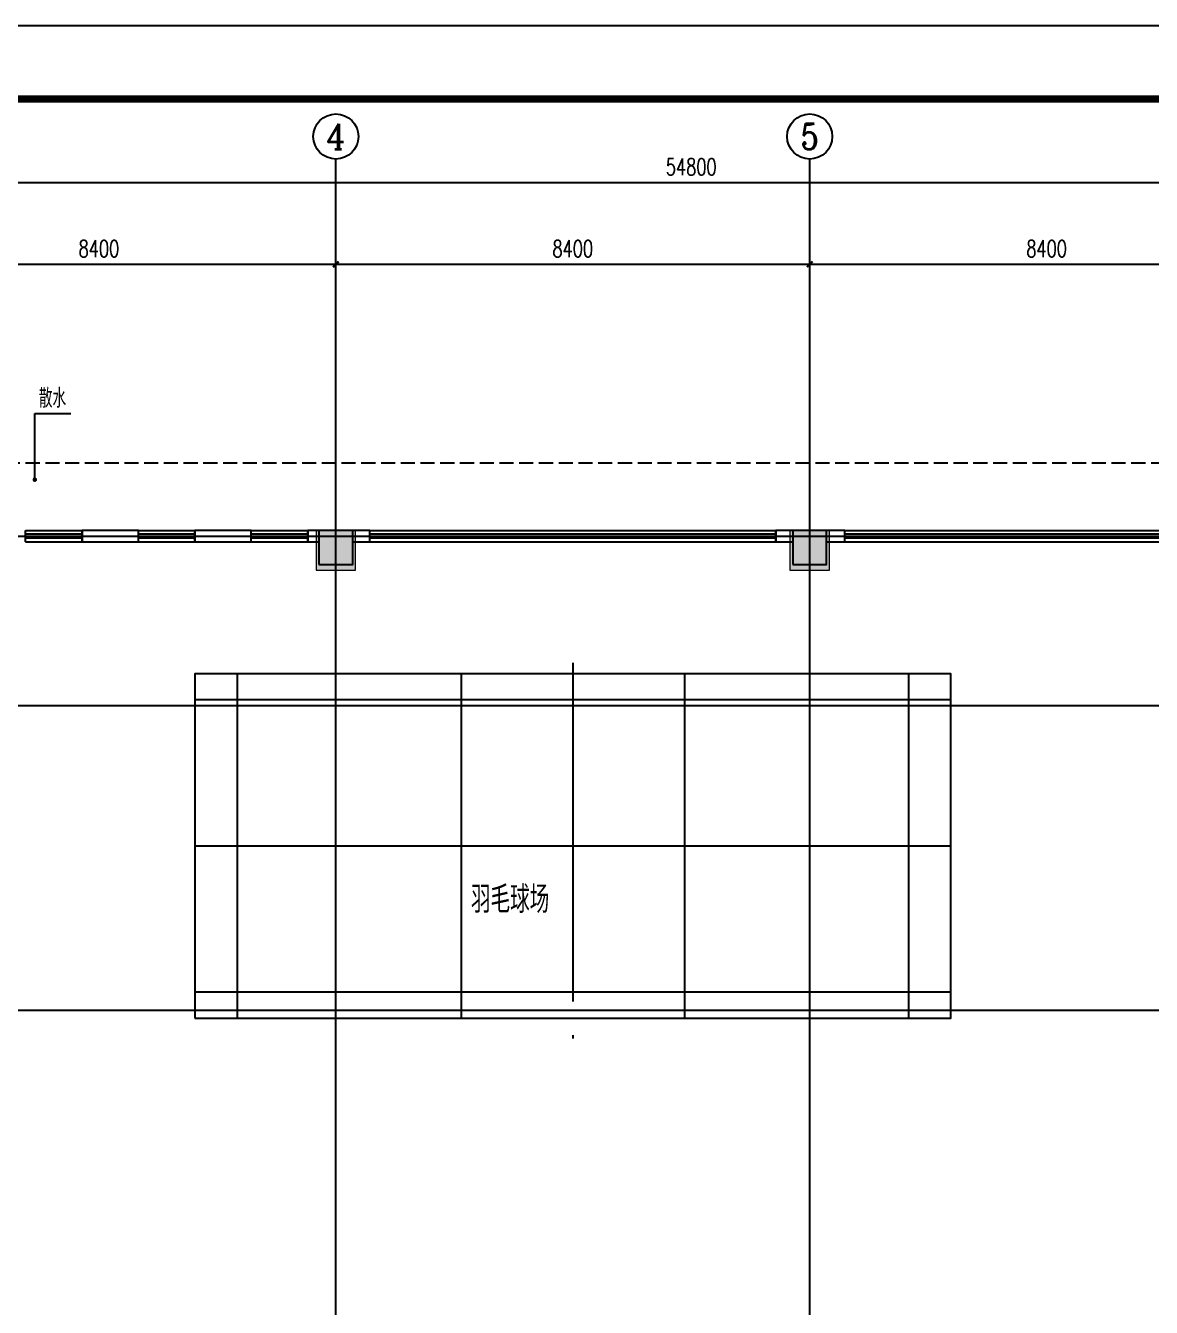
# Model space of a CAD drawing. Extents: x 817814 to 953178, y -139555 to 106956.
# Drawn here: x 873193 to 893150, y 84243 to 106956 of the extents above; entities that cross this region are included whole.
import ezdxf
from ezdxf.enums import TextEntityAlignment as Align

# ---------------------------------------------------------------- set-up
doc = ezdxf.new("R2010")
doc.units = 0
doc.header["$LTSCALE"] = 1000
doc.header["$MEASUREMENT"] = 0
doc.linetypes.add('__DASH', pattern=[0.35, 0.25, -0.1])
doc.linetypes.add('DOTE', pattern=[2.42, 2, -0.2, 0.02, -0.2])
doc.layers.add('15101', color=5, linetype='Continuous', lineweight=18)
for name, color, linetype in [('AXIS', 3, 'Continuous'), ('AXIS_TEXT', 7, 'Continuous'), ('BTTK', 7, 'Continuous'), ('COLUMN', 2, 'Continuous'), ('DIM_LEAD', 3, 'Continuous'), ('DOTE', 8, 'Continuous'), ('PUB_DIM', 3, 'Continuous'), ('PUB_HATCH', 8, 'Continuous'), ('PUB_TEXT', 7, 'Continuous'), ('PUB_TITLE', 4, 'Continuous'), ('WALL', 2, 'Continuous'), ('WINDOW', 4, 'Continuous'), ('体育场地', 136, 'Continuous'), ('散水', 151, '__DASH'), ('面积线', 3, 'Continuous')]:
    doc.layers.add(name, color=color, linetype=linetype)
doc.layers.add('建筑底图', color=6, linetype='Continuous', plot=False)
doc.styles.add('_TCH_AXIS', font='COMPLEX', dxfattribs={"bigfont": 'GBCBIG'})
doc.styles.add('_TCH_DIM', font='SIMPLEX', dxfattribs={"bigfont": 'GBCBIG'})
doc.styles.add('_TCH_DIM_T3', font='SIMPLEX', dxfattribs={"width": 0.705882, "bigfont": 'GBCBIG'})
doc.styles.add('COMPLEX', font='COMPLEX')
doc.styles.add('HZ(TK)', font='geniso.shx', dxfattribs={"width": 0.9, "bigfont": 'hztxt.shx'})
doc.styles.get("Standard").update_dxf_attribs({"font": 'GBENOR', "bigfont": 'GBCBIG'})
doc.dimstyles.new('_TCH_ARCH&&100', dxfattribs={"dimtxt": 297.5, "dimasz": 100, "dimexe": 250, "dimexo": 300, "dimgap": 126.25, "dimtad": 1, "dimdec": 0, "dimzin": 0, "dimdsep": 46, "dimtxsty": '_TCH_DIM_T3', "dimblk": 'ARCHTICK', "dimcen": 0.09, "dimclrt": 7, "dimazin": 2, "dimtfac": 1, "dimtdec": 0, "dimtix": 1, "dimtmove": 2, "dimatfit": 3, "dimfxl": 100, "dimtolj": 1, "dimtzin": 0, "dimarcsym": 0})

# ---------------------------------------------------------------- blocks, each defined once
blk = doc.blocks.new('vhtemplate_2019年新竖式图框_A1')
at = {"layer": 'PUB_TITLE', "color": 7}
blk.add_lwpolyline([(0, 594), (841, 594), (841, 0), (0, 0)], close=True, dxfattribs=at)
at = {"layer": 'PUB_TITLE', "const_width": 1}
blk.add_lwpolyline([(25, 10), (831, 10), (831, 584), (25, 584)], close=True, dxfattribs=at)
at = {"layer": 'BTTK', "color": 4, "style": 'HZ(TK)', "width": 0.9}
for tag, p in [('合作单位_001', (795.83, 509.44)), ('建设单位_001', (795.85, 207.44)), ('工程名称_001', (795.62, 174.44)), ('子项名称_001', (805.71, 157.94)), ('图纸名称_001', (795.45, 138.94))]:
    blk.add_attdef(tag, p, '', height=3.5, dxfattribs=at)
for tag, p in [('注册证书号', (808.5, 279)), ('注册印章号', (808.5, 271)), ('设计号', (806, 193)), ('图别', (789.75, 34)), ('图号', (822.25, 34)), ('版本号', (789.75, 26)), ('日期', (822.25, 26))]:
    blk.add_attdef(tag, text='', height=3.5, dxfattribs=at).set_placement(p, align=Align.MIDDLE)
blk = doc.blocks.new('HSDZHSHYAEJ')
at = {"layer": 'DOTE', "color": 0, "linetype": 'DOTE', "ltscale": 3}
blk.add_line((9324584, 5282425), (9317920, 5282425), dxfattribs=at)
at = {"layer": '体育场地', "color": 0}
for p, q in [((9318746, 5289125), (9318746, 5275725)), ((9321336, 5289125), (9321336, 5275725)), ((9323926, 5289125), (9323926, 5275725)), ((9324386, 5288375), (9318286, 5288375)), ((9324386, 5284405), (9318286, 5284405)), ((9324386, 5280445), (9318286, 5280445)), ((9324386, 5276475), (9318286, 5276475))]:
    blk.add_line(p, q, dxfattribs=at)
blk.add_lwpolyline([(9318286, 5275725), (9318286, 5289125), (9324386, 5289125), (9324386, 5275725)], close=True, dxfattribs=at)
blk = doc.blocks.new('zhuzi')
at = {"layer": '15101'}
h = blk.add_hatch(color=256, dxfattribs=at)
h.dxf.hatch_style = 1
h.paths.add_polyline_path([(50957, 5262), (51657, 5262), (51657, 5962), (50957, 5962)])
h.paths.add_polyline_path([(42757, 5162), (43557, 5162), (43557, 5962), (42757, 5962)])
h.paths.add_polyline_path([(34407, 5262), (35107, 5262), (35107, 5962), (34407, 5962)])
h.paths.add_polyline_path([(26007, 5262), (26707, 5262), (26707, 5962), (26007, 5962)])
h.paths.add_polyline_path([(17857, 5162), (18657, 5162), (18657, 5962), (17857, 5962)])
h.paths.add_polyline_path([(59457, 2362), (60057, 2362), (60057, 2962), (59457, 2962)])
h.paths.add_polyline_path([(51057, 2362), (51657, 2362), (51657, 2962), (51057, 2962)])
h.paths.add_polyline_path([(17857, 2362), (18457, 2362), (18457, 2962), (17857, 2962)])
h.paths.add_polyline_path([(9457, 2362), (10057, 2362), (10057, 2962), (9457, 2962)])
h.paths.add_polyline_path([(59457, -2838), (60057, -2838), (60057, -2238), (59457, -2238)])
h.paths.add_polyline_path([(50957, -2888), (51657, -2888), (51657, -2188), (50957, -2188)])
h.paths.add_polyline_path([(42757, -2938), (43557, -2938), (43557, -2138), (42757, -2138)])
h.paths.add_polyline_path([(17857, -2938), (18657, -2938), (18657, -2138), (17857, -2138)])
h.paths.add_polyline_path([(9457, -2838), (10057, -2838), (10057, -2238), (9457, -2238)])
h.paths.add_polyline_path([(59457, -11238), (60057, -11238), (60057, -10638), (59457, -10638)])
h.paths.add_polyline_path([(50957, -11288), (51657, -11288), (51657, -10588), (50957, -10588)])
h.paths.add_polyline_path([(42757, -11338), (43557, -11338), (43557, -10538), (42757, -10538)])
h.paths.add_polyline_path([(17857, -11338), (18657, -11338), (18657, -10538), (17857, -10538)])
h.paths.add_polyline_path([(9457, -11238), (10057, -11238), (10057, -10638), (9457, -10638)])
h.paths.add_polyline_path([(5257, -11238), (5857, -11238), (5857, -10638), (5257, -10638)])
h.paths.add_polyline_path([(59457, -19638), (60057, -19638), (60057, -19038), (59457, -19038)])
h.paths.add_polyline_path([(50957, -19688), (51657, -19688), (51657, -18988), (50957, -18988)])
h.paths.add_polyline_path([(42757, -19738), (43557, -19738), (43557, -18938), (42757, -18938)])
h.paths.add_polyline_path([(17857, -19738), (18657, -19738), (18657, -18938), (17857, -18938)])
h.paths.add_polyline_path([(9457, -19638), (10057, -19638), (10057, -19038), (9457, -19038)])
h.paths.add_polyline_path([(5257, -19638), (5857, -19638), (5857, -19038), (5257, -19038)])
h.paths.add_polyline_path([(59457, -28038), (60057, -28038), (60057, -27438), (59457, -27438)])
h.paths.add_polyline_path([(50957, -28088), (51657, -28088), (51657, -27388), (50957, -27388)])
h.paths.add_polyline_path([(42757, -28138), (43557, -28138), (43557, -27338), (42757, -27338)])
h.paths.add_polyline_path([(17857, -28138), (18657, -28138), (18657, -27338), (17857, -27338)])
h.paths.add_polyline_path([(9457, -28038), (10057, -28038), (10057, -27438), (9457, -27438)])
h.paths.add_polyline_path([(5257, -28038), (5857, -28038), (5857, -27438), (5257, -27438)])
h.paths.add_polyline_path([(59457, -36438), (60057, -36438), (60057, -35838), (59457, -35838)])
h.paths.add_polyline_path([(50957, -36488), (51657, -36488), (51657, -35788), (50957, -35788)])
h.paths.add_polyline_path([(42757, -36538), (43557, -36538), (43557, -35738), (42757, -35738)])
h.paths.add_polyline_path([(17857, -36538), (18657, -36538), (18657, -35738), (17857, -35738)])
h.paths.add_polyline_path([(9457, -36438), (10057, -36438), (10057, -35838), (9457, -35838)])
h.paths.add_polyline_path([(5257, -36438), (5857, -36438), (5857, -35838), (5257, -35838)])
h.paths.add_polyline_path([(59457, -44838), (60057, -44838), (60057, -44238), (59457, -44238)])
h.paths.add_polyline_path([(50957, -44888), (51657, -44888), (51657, -44188), (50957, -44188)])
h.paths.add_polyline_path([(42757, -44938), (43557, -44938), (43557, -44138), (42757, -44138)])
h.paths.add_polyline_path([(17857, -44938), (18657, -44938), (18657, -44138), (17857, -44138)])
h.paths.add_polyline_path([(9457, -44838), (10057, -44838), (10057, -44238), (9457, -44238)])
h.paths.add_polyline_path([(59457, -50038), (60057, -50038), (60057, -49438), (59457, -49438)])
h.paths.add_polyline_path([(51057, -50038), (51657, -50038), (51657, -49438), (51057, -49438)])
h.paths.add_polyline_path([(17857, -50038), (18457, -50038), (18457, -49438), (17857, -49438)])
h.paths.add_polyline_path([(9457, -50038), (10057, -50038), (10057, -49438), (9457, -49438)])
h.paths.add_polyline_path([(50957, -53038), (51657, -53038), (51657, -52338), (50957, -52338)])
h.paths.add_polyline_path([(42757, -53038), (43557, -53038), (43557, -52238), (42757, -52238)])
h.paths.add_polyline_path([(34407, -53038), (35107, -53038), (35107, -52338), (34407, -52338)])
h.paths.add_polyline_path([(26007, -53038), (26707, -53038), (26707, -52338), (26007, -52338)])
h.paths.add_polyline_path([(17857, -53038), (18657, -53038), (18657, -52238), (17857, -52238)])
at = {"layer": '15101', "linetype": 'Continuous'}
for points in [[(26007, 5262), (26707, 5262), (26707, 5962), (26007, 5962)], [(34407, 5262), (35107, 5262), (35107, 5962), (34407, 5962)]]:
    blk.add_lwpolyline(points, close=True, dxfattribs=at)
blk = doc.blocks.new('_ArchTick')
at = {"color": 0, "linetype": 'ByBlock', "const_width": 0.4}
blk.add_lwpolyline([(-0.5, -0.5), (0.5, 0.5)], dxfattribs=at)
blk = doc.blocks.new('*D240')
at = {"layer": 'Defpoints', "color": 0, "transparency": 16777216}
for p in [(572721, 120106), (517921, 117911), (572721, 117911)]:
    blk.add_point(p, dxfattribs=at)
at = {"layer": 'PUB_DIM', "color": 0, "lineweight": -2, "transparency": 16777216}
for p, q in [((517921, 118211), (517921, 120356)), ((572721, 118211), (572721, 120356)), ((517921, 120106), (572721, 120106))]:
    blk.add_line(p, q, dxfattribs=at)
at = {"layer": 'PUB_DIM', "color": 0, "lineweight": -2, "transparency": 16777216, "xscale": 100, "yscale": 100, "zscale": 100, "rotation": 180}
blk.add_blockref('_ArchTick', (517921, 120106), dxfattribs=at)
at = {"layer": 'PUB_DIM', "color": 0, "lineweight": -2, "transparency": 16777216, "xscale": 100, "yscale": 100, "zscale": 100}
blk.add_blockref('_ArchTick', (572721, 120106), dxfattribs=at)
at = {"layer": 'PUB_DIM', "color": 7, "transparency": 16777216, "insert": (545321, 120381), "char_height": 297.5, "attachment_point": 5, "style": '_TCH_DIM_T3'}
blk.add_mtext('\\A1;54800', dxfattribs=at)
blk = doc.blocks.new('*D256')
at = {"layer": 'Defpoints', "color": 0, "transparency": 16777216}
for p in [(539021, 118656), (530621, 117011), (539021, 117011)]:
    blk.add_point(p, dxfattribs=at)
at = {"layer": 'PUB_DIM', "color": 0, "lineweight": -2, "transparency": 16777216}
for p, q in [((530621, 117311), (530621, 118906)), ((539021, 117311), (539021, 118906)), ((530621, 118656), (539021, 118656))]:
    blk.add_line(p, q, dxfattribs=at)
at = {"layer": 'PUB_DIM', "color": 0, "lineweight": -2, "transparency": 16777216, "xscale": 100, "yscale": 100, "zscale": 100, "rotation": 180}
blk.add_blockref('_ArchTick', (530621, 118656), dxfattribs=at)
at = {"layer": 'PUB_DIM', "color": 0, "lineweight": -2, "transparency": 16777216, "xscale": 100, "yscale": 100, "zscale": 100}
blk.add_blockref('_ArchTick', (539021, 118656), dxfattribs=at)
at = {"layer": 'PUB_DIM', "color": 7, "transparency": 16777216, "insert": (534821, 118931), "char_height": 297.5, "attachment_point": 5, "style": '_TCH_DIM_T3'}
blk.add_mtext('\\A1;8400', dxfattribs=at)
blk = doc.blocks.new('*D257')
at = {"layer": 'Defpoints', "color": 0, "transparency": 16777216}
for p in [(547421, 118656), (539021, 117011), (547421, 117011)]:
    blk.add_point(p, dxfattribs=at)
at = {"layer": 'PUB_DIM', "color": 0, "lineweight": -2, "transparency": 16777216}
for p, q in [((539021, 117311), (539021, 118906)), ((547421, 117311), (547421, 118906)), ((539021, 118656), (547421, 118656))]:
    blk.add_line(p, q, dxfattribs=at)
at = {"layer": 'PUB_DIM', "color": 0, "lineweight": -2, "transparency": 16777216, "xscale": 100, "yscale": 100, "zscale": 100, "rotation": 180}
blk.add_blockref('_ArchTick', (539021, 118656), dxfattribs=at)
at = {"layer": 'PUB_DIM', "color": 0, "lineweight": -2, "transparency": 16777216, "xscale": 100, "yscale": 100, "zscale": 100}
blk.add_blockref('_ArchTick', (547421, 118656), dxfattribs=at)
at = {"layer": 'PUB_DIM', "color": 7, "transparency": 16777216, "insert": (543221, 118931), "char_height": 297.5, "attachment_point": 5, "style": '_TCH_DIM_T3'}
blk.add_mtext('\\A1;8400', dxfattribs=at)
blk = doc.blocks.new('*D258')
at = {"layer": 'Defpoints', "color": 0, "transparency": 16777216}
for p in [(555821, 118656), (547421, 117011), (555821, 117011)]:
    blk.add_point(p, dxfattribs=at)
at = {"layer": 'PUB_DIM', "color": 0, "lineweight": -2, "transparency": 16777216}
for p, q in [((547421, 117311), (547421, 118906)), ((555821, 117311), (555821, 118906)), ((547421, 118656), (555821, 118656))]:
    blk.add_line(p, q, dxfattribs=at)
at = {"layer": 'PUB_DIM', "color": 0, "lineweight": -2, "transparency": 16777216, "xscale": 100, "yscale": 100, "zscale": 100, "rotation": 180}
blk.add_blockref('_ArchTick', (547421, 118656), dxfattribs=at)
at = {"layer": 'PUB_DIM', "color": 0, "lineweight": -2, "transparency": 16777216, "xscale": 100, "yscale": 100, "zscale": 100}
blk.add_blockref('_ArchTick', (555821, 118656), dxfattribs=at)
at = {"layer": 'PUB_DIM', "color": 7, "transparency": 16777216, "insert": (551621, 118931), "char_height": 297.5, "attachment_point": 5, "style": '_TCH_DIM_T3'}
blk.add_mtext('\\A1;8400', dxfattribs=at)
blk = doc.blocks.new('_FZH')
blk.add_lwpolyline([(-0.5, -0.5), (0.5, -0.5), (0.5, 0.5), (-0.5, 0.5)], close=True)
at = {"layer": 'PUB_HATCH'}
blk.add_solid([(-0.5, -0.5), (0.5, -0.5), (-0.5, 0.5), (0.5, 0.5)], dxfattribs=at)
blk = doc.blocks.new('$TCHSYS$WIN2D')
for p, q in [((-0.5, 0.5), (0.5, 0.5)), ((-0.5, 0.5), (-0.5, -0.5)), ((0.5, 0.5), (0.5, -0.5)), ((0.5, 0.1667), (-0.5, 0.1667)), ((0.5, -0.1667), (-0.5, -0.1667)), ((-0.5, -0.5), (0.5, -0.5))]:
    blk.add_line(p, q)
blk = doc.blocks.new('_AXISO')
blk.add_circle((0, 0), 0.5)
at = {"layer": 'AXIS_TEXT', "style": 'COMPLEX', "width": 1.041667}
blk.add_attdef('A', text='', height=0.56, dxfattribs=at).set_placement((-0.25, -0.28), (0.25, -0.28), align=Align.FIT)
blk = doc.blocks.new('xdzcdxcvf')
at = {"layer": 'AXIS'}
for p, q in [((539021.4, 117010.8), (539021.4, 120519.2)), ((547421.4, 117010.8), (547421.4, 120519.2))]:
    blk.add_line(p, q, dxfattribs=at)
at = {"layer": 'DIM_LEAD'}
for p, q in [((533683.9, 114838.4), (533683.9, 116008.8)), ((533683.9, 116008.8), (534321, 116008.8))]:
    blk.add_line(p, q, dxfattribs=at)
at = {"layer": 'DIM_LEAD', "const_width": 40}
blk.add_lwpolyline([(533683.9, 114818.4, 1), (533683.9, 114858.4, 1)], format="xyb", close=True, dxfattribs=at)
at = {"layer": 'DOTE'}
for p, q in [((539021.4, 52467.1), (539021.4, 117010.8)), ((547421.4, 52467.1), (547421.4, 117010.8)), ((512626.4, 113837.7), (579032.5, 113837.7)), ((512626.4, 110837.7), (579032.5, 110837.7)), ((512626.4, 105437.7), (579032.5, 105437.7))]:
    blk.add_line(p, q, dxfattribs=at)
at = {"layer": 'WALL'}
for p, q in [((535521.4, 113937.7), (534521.4, 113937.7)), ((534521.4, 113937.7), (534521.4, 113737.7)), ((535521.4, 113737.7), (535521.4, 113937.7)), ((537521.4, 113937.7), (536521.4, 113937.7)), ((536521.4, 113937.7), (536521.4, 113737.7)), ((537521.4, 113737.7), (537521.4, 113937.7)), ((538721.4, 113937.7), (538521.4, 113937.7)), ((538521.4, 113937.7), (538521.4, 113737.7)), ((539621.5, 113937.7), (539321.4, 113937.7)), ((539621.5, 113737.7), (539621.5, 113937.7)), ((547121.4, 113937.7), (546821.5, 113937.7)), ((546821.5, 113937.7), (546821.5, 113737.7)), ((548046.5, 113937.7), (547721.4, 113937.7)), ((548046.5, 113737.7), (548046.5, 113937.7)), ((534521.4, 113737.7), (535521.4, 113737.7)), ((536521.4, 113737.7), (537521.4, 113737.7)), ((538521.4, 113737.7), (538721.4, 113737.7)), ((539321.4, 113737.7), (539621.5, 113737.7)), ((546821.5, 113737.7), (547121.4, 113737.7)), ((547721.4, 113737.7), (548046.5, 113737.7))]:
    blk.add_line(p, q, dxfattribs=at)
at = {"layer": '散水'}
blk.add_lwpolyline([(516721.4, 91787.7), (516721.4, 98537.7), (520921.4, 98537.6), (520921.4, 112137.6), (529321.4, 112137.6), (529321.4, 115137.6), (565521.4, 115137.6), (565521.4, 112137.6), (573921.4, 112137.6), (573921.5, 110937.6)], dxfattribs=at)
blk.add_blockref('zhuzi', (512664.2, 107975.3))
at = {"layer": 'AXIS'}
ref = blk.add_blockref('_AXISO', (539021.4, 120919.2), dxfattribs=dict(at, xscale=800, yscale=800, zscale=800))
ref.add_attrib('A', '4', dxfattribs={"layer": 'AXIS_TEXT', "height": 445.4, "style": '_TCH_AXIS'}).set_placement((538851.7, 120696.5), (539191.1, 120696.5), align=Align.FIT)
ref = blk.add_blockref('_AXISO', (547421.4, 120919.2), dxfattribs=dict(at, xscale=800, yscale=800, zscale=800))
ref.add_attrib('A', '5', dxfattribs={"layer": 'AXIS_TEXT', "height": 465.9, "style": '_TCH_AXIS'}).set_placement((547266.1, 120686.2), (547576.7, 120686.2), align=Align.FIT)
at = {"layer": 'COLUMN', "xscale": 600, "yscale": 600, "zscale": 600}
for p in [(539021.4, 113637.7), (547421.4, 113637.7)]:
    blk.add_blockref('_FZH', p, dxfattribs=at)
at = {"layer": 'WINDOW', "yscale": 200, "rotation": 180}
for p, xscale, zscale in [((534021.4, 113837.7), -1000, -1000), ((536021.4, 113837.7), -1000, -1000), ((538021.4, 113837.7), -1000, -1000), ((543221.5, 113837.7), -7200, -7200), ((551646.5, 113837.7), -7200, -7200)]:
    blk.add_blockref('$TCHSYS$WIN2D', p, dxfattribs=dict(at, xscale=xscale, zscale=zscale))
at = {"layer": '面积线', "color": 8, "xscale": -1, "rotation": 270}
blk.add_blockref('HSDZHSHYAEJ', (-4739204, -9212991.1), dxfattribs=at)
at = {"layer": 'PUB_TEXT', "style": '_TCH_DIM'}
blk.add_text('散水', height=337.59, dxfattribs=at).set_placement((533754.3, 116113.8))
at = {"layer": 'PUB_TEXT'}
blk.add_text('羽毛球场', height=482.27, dxfattribs=at).set_placement((541415.2, 107159.1))
at = {"layer": 'PUB_DIM'}
for p1, p2, distance, picture, middle in [((517921.4, 117910.8), (572721.4, 117910.8), 2194.7, '*D240', (545321.4, 120380.6)), ((530621.4, 117010.8), (539021.4, 117010.8), 1644.7, '*D256', (534821.4, 118930.6)), ((539021.4, 117010.8), (547421.4, 117010.8), 1644.7, '*D257', (543221.4, 118930.6)), ((547421.4, 117010.8), (555821.4, 117010.8), 1644.7, '*D258', (551621.4, 118930.6))]:
    dim = blk.add_aligned_dim(p1=p1, p2=p2, distance=distance, dimstyle='_TCH_ARCH&&100', dxfattribs=at)
    dim.commit()
    dim.dimension.update_dxf_attribs({"geometry": picture, "text_midpoint": middle})

msp = doc.modelspace()

# ---------------------------------------------------------------- block references
at = {"xscale": 130, "yscale": 130, "zscale": 130}
msp.add_blockref('vhtemplate_2019年新竖式图框_A1', (843848.3, 29735.7), dxfattribs=at)
at = {"layer": '建筑底图'}
msp.add_blockref('xdzcdxcvf', (339672, -15928.4), dxfattribs=at)

doc.saveas('drawing.dxf')
